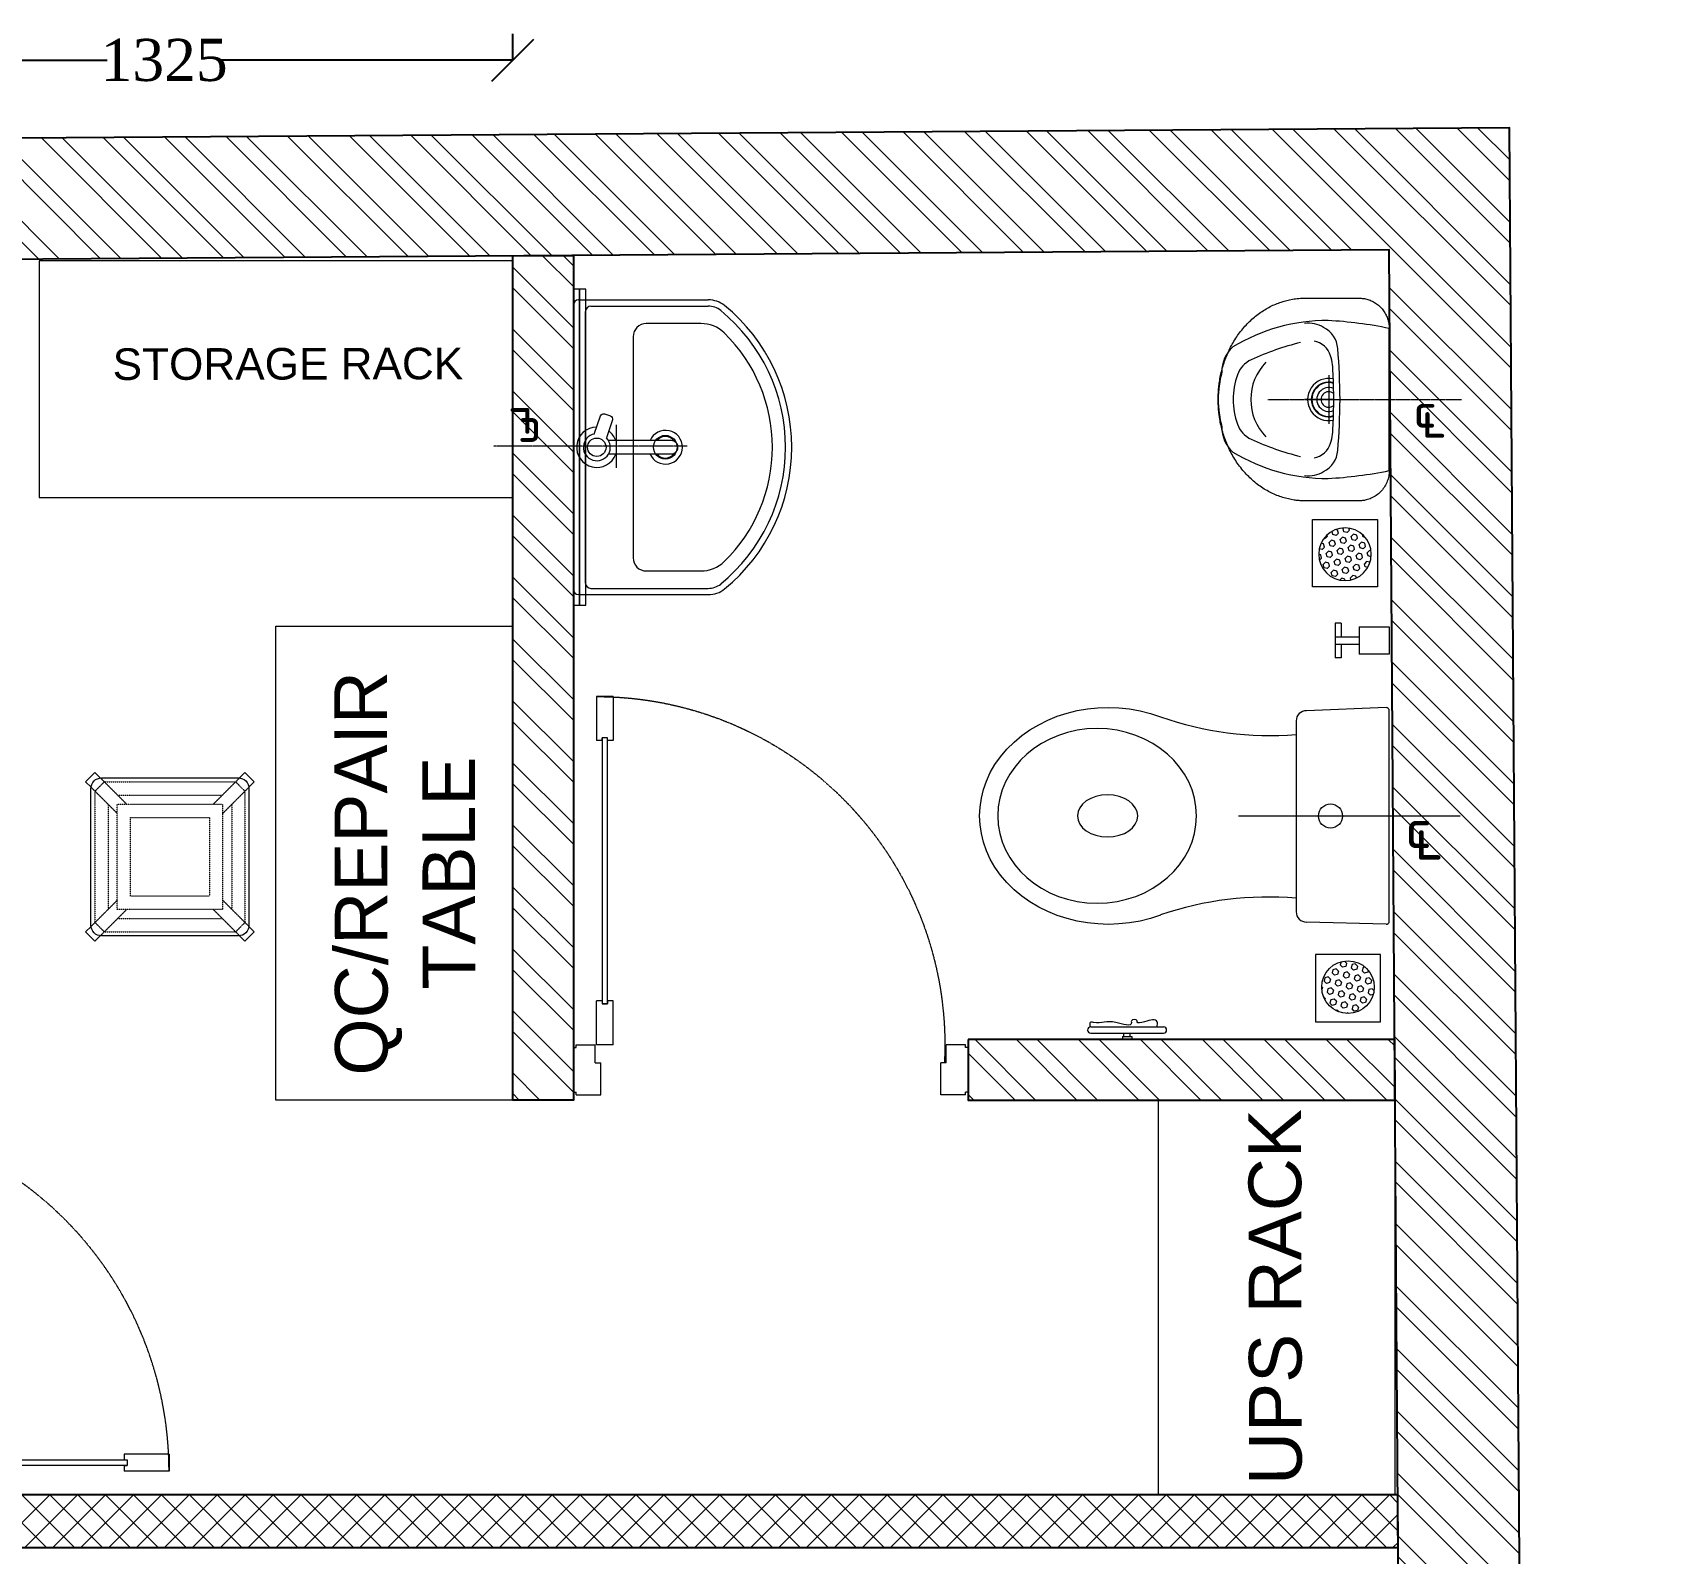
# Model space of a CAD drawing. Header units: millimetres. Extents: x 247811 to 254473, y -206991 to -192801.
# Drawn here: x 251142 to 254233, y -195782 to -192893 of the extents above; entities that cross this region are included whole.
import ezdxf

# ---------------------------------------------------------------- set-up
doc = ezdxf.new("R2010")
doc.units = ezdxf.units.MM
doc.header["$LTSCALE"] = 0.1
doc.header["$MEASUREMENT"] = 0
doc.header["$PDMODE"] = 3
for name, pattern in [('a_p6_plan_L18$0$HIDDEN', [0.375, 0.25, -0.125]), ('ACAD_ISO03W100', [30, 12, -18]), ('CENTER', [2, 1.25, -0.25, 0.25, -0.25]), ('DOT2', [0.125, 0, -0.125]), ('HIDDEN', [0.375, 0.25, -0.125]), ('HIDDEN2', [4.7625, 3.175, -1.5875])]:
    doc.linetypes.add(name, pattern=pattern)
for name, color, linetype, lineweight in [('A-DIM', 31, 'Continuous', 15), ('centerline-toilets', 2, 'CENTER', 13), ('Door', 2, 'Continuous', 13), ('ele', 252, 'Continuous', 13), ('Fhitting', 152, 'Continuous', 30), ('FIXTURE', 1, 'Continuous', 5), ('Floor-Unit', 1, 'Continuous', 13), ('LENS_HATCH', 251, 'Continuous', 5), ('LENS_HATCH_WALL', 251, 'Continuous', 5), ('LENS_PARTITION', 21, 'Continuous', 25), ('LENS_TEXT', 4, 'Continuous', 5), ('LN-ELEVATION-1', 81, 'Continuous', 13), ('LN-ELEVATION-3', 125, 'a_p6_plan_L18$0$HIDDEN', 18), ('LN-ELEVATION-5', 167, 'Continuous', 5), ('Mirror', 4, 'Continuous', 15), ('Panelling', 65, 'Continuous', 9), ('Toilet', 5, 'Continuous', 9), ('Toilet assesery', 5, 'Continuous', 5)]:
    doc.layers.add(name, color=color, linetype=linetype, lineweight=lineweight)
doc.layers.add('wall', color=5, linetype='Continuous')
doc.styles.add('LK by Kuldeepak', font='times.ttf')
doc.styles.get("Standard").update_dxf_attribs({"font": 'arial.ttf'})
doc.dimstyles.new('LK BY KULDEEPAK', dxfattribs={"dimtxt": 80, "dimasz": 80, "dimexe": 50, "dimexo": 1, "dimtad": 0, "dimdec": 0, "dimtxsty": 'LK by Kuldeepak', "dimblk": 'OBLIQUE', "dimcen": 2.5, "dimclrd": 250, "dimclre": 250, "dimclrt": 256, "dimadec": 0, "dimazin": 0, "dimtfac": 1, "dimtdec": 0, "dimtmove": 0, "dimatfit": 3, "dimfxl": 1, "dimarcsym": 0})

# ---------------------------------------------------------------- blocks, each defined once
blk = doc.blocks.new('DFGHTHRTWE')
at = {"layer": 'LN-ELEVATION-1', "ltscale": 0.5}
blk.add_lwpolyline([(130, -225), (-130, -225, -0.414214), (-150, -205), (-150, 55, -0.414214), (-130, 75), (130, 75, -0.414214), (150, 55), (150, -205, -0.414214)], format="xyb", close=True, dxfattribs=at)
at = {"layer": 'LN-ELEVATION-3', "linetype": 'ACAD_ISO03W100', "ltscale": 0.05}
for p, q in [((-82.3, 25), (-124.7, 67.4)), ((124.7, 67.4), (-124.7, 67.4)), ((82.3, 25), (124.7, 67.4)), ((-100, 7.3), (-142.4, 49.7)), ((-142.4, -199.7), (-142.4, 49.7)), ((99.7, 42.4), (-99.7, 42.4)), ((100, 7.3), (142.4, 49.7)), ((142.4, -199.7), (142.4, 49.7)), ((-117.4, -174.7), (-117.4, 24.7)), ((117.4, -174.7), (117.4, 24.7)), ((-100, -157.3), (-142.4, -199.7)), ((-82.3, -175), (-124.7, -217.4)), ((82.3, -175), (124.7, -217.4)), ((100, -157.3), (142.4, -199.7)), ((99.7, -192.4), (-99.7, -192.4)), ((124.7, -217.4), (-124.7, -217.4))]:
    blk.add_line(p, q, dxfattribs=at)
for points in [[(-132.2, 74.9), (-124.7, 67.4), (-142.4, 49.7), (-149.9, 57.2)], [(132.2, 74.9), (124.7, 67.4), (142.4, 49.7), (149.9, 57.2)], [(-132.2, -224.9), (-124.7, -217.4), (-142.4, -199.7), (-149.9, -207.2)], [(132.2, -224.9), (124.7, -217.4), (142.4, -199.7), (149.9, -207.2)]]:
    blk.add_lwpolyline(points, dxfattribs=at)
for points in [[(100, -175), (-100, -175), (-100, 25), (100, 25)], [(75, -150), (-75, -150), (-75, 0), (75, 0)]]:
    blk.add_lwpolyline(points, close=True, dxfattribs=at)
at = {"layer": 'LN-ELEVATION-5', "ltscale": 0.5}
for points in [[(-149.9, 57.2), (-160.1, 67.4), (-142.4, 85.1), (-132.2, 74.9)], [(149.9, 57.2), (160.1, 67.4), (142.4, 85.1), (132.2, 74.9)], [(-149.9, -207.2), (-160.1, -217.4), (-142.4, -235.1), (-132.2, -224.9)], [(149.9, -207.2), (160.1, -217.4), (142.4, -235.1), (132.2, -224.9)]]:
    blk.add_lwpolyline(points, dxfattribs=at)
blk = doc.blocks.new('*U67')
at = {"layer": 'Door'}
for p, q in [((548120.1, 1779250.7), (548120.1, 1779165.6)), ((548120.1, 1779250.7), (548152, 1779250.7)), ((548152, 1779250.7), (548152, 1779165.6)), ((548120.1, 1779165.6), (548130.7, 1779165.6)), ((548130.7, 1779170.9), (548141.4, 1779170.9)), ((548130.7, 1779165.6), (548130.7, 1779170.9)), ((548130.7, 1779170.9), (548141.4, 1779170.9)), ((548141.4, 1779165.6), (548141.4, 1779170.9)), ((548141.4, 1779165.6), (548152, 1779165.6)), ((548120.1, 1778660), (548130.7, 1778660)), ((548120.1, 1778574.8), (548120.1, 1778660)), ((548130.7, 1778660), (548130.7, 1778654.7)), ((548130.7, 1778654.7), (548141.4, 1778654.7)), ((548141.4, 1778654.7), (548130.7, 1778654.7)), ((548141.4, 1778660), (548152, 1778660)), ((548141.4, 1778660), (548141.4, 1778654.7)), ((548152, 1778574.8), (548152, 1778660)), ((547430.9, 1778569.5), (547436.2, 1778569.5)), ((547430.9, 1778483.2), (547430.9, 1778569.5)), ((547436.2, 1778574.8), (547473.5, 1778574.8)), ((547436.2, 1778569.5), (547436.2, 1778574.8)), ((547473.5, 1778540.2), (547473.5, 1778574.8)), ((548120.1, 1778574.8), (548152, 1778574.8)), ((548191.9, 1778574.8), (548154.7, 1778574.8)), ((548154.7, 1778540.2), (548154.7, 1778574.8)), ((548191.9, 1778569.5), (548191.9, 1778574.8)), ((548197.3, 1778569.5), (548191.9, 1778569.5)), ((548197.3, 1778483.2), (548197.3, 1778569.5)), ((547473.5, 1778540.2), (547484.1, 1778540.2)), ((547484.1, 1778477.9), (547484.1, 1778540.2)), ((548144, 1778477.9), (548144, 1778540.2)), ((548154.7, 1778540.2), (548144, 1778540.2)), ((547430.9, 1778483.2), (547436.2, 1778483.2)), ((547436.2, 1778477.9), (547436.2, 1778483.2)), ((547436.2, 1778477.9), (547484.1, 1778477.9)), ((548191.9, 1778477.9), (548144, 1778477.9)), ((548191.9, 1778477.9), (548191.9, 1778483.2)), ((548197.3, 1778483.2), (548191.9, 1778483.2))]:
    blk.add_line(p, q, dxfattribs=at)
at = {"layer": 'Door', "color": 7}
for p, q in [((548130.7, 1778654.7), (548130.7, 1779170.9)), ((548141.4, 1779170.9), (548141.4, 1778654.7))]:
    blk.add_line(p, q, dxfattribs=at)
at = {"layer": 'Door', "color": 7, "linetype": 'HIDDEN2'}
blk.add_ellipse((548152, 1778574.8), major_axis=(-675.9, 0), ratio=1, start_param=-1.570791, end_param=0.051209, dxfattribs=at)
blk = doc.blocks.new('WC-Pico')
at = {"layer": 'centerline-toilets', "linetype": 'HIDDEN', "ltscale": 10}
blk.add_line((0, -125.2), (0, 242.7), dxfattribs=at)
at = {"layer": 'Toilet'}
for p, q in [((-179.8, 119.8), (-174.6, -12.4)), ((174.8, 125), (-174.8, 125)), ((179.8, 119.8), (176.3, -12.4)), ((-157.8, -29.5), (159.5, -29.5))]:
    blk.add_line(p, q, dxfattribs=at)
blk.add_circle((0.2, 27.5), 20, dxfattribs=at)
for centre, radius, start, end in [((-174.8, 120), 5, 90, 182.0454), ((174.8, 120), 5, 357.9546, 90), ((-157.7, -12.7), 16.8, 179.1019, 269.6491), ((159.4, -12.7), 16.8, 270.3509, 0.8981), ((-678.1, -72.8), 544.8, 340.5196, 4.5617), ((678.5, -76.9), 543.8, 174.997, 199.0619)]:
    blk.add_arc(centre, radius, start, end, dxfattribs=at)
at = {"layer": 'Toilet', "extrusion": (0, 0, -1)}
blk.add_ellipse((0, -360), major_axis=(0, 165), ratio=0.878788, dxfattribs=at)
for centre, major_axis, ratio, start_param, end_param in [((0, -341.2), (0, 213.8), 0.842028, 7.436326, 11.41323), ((0, -342.6), (0, 50), 0.7, 1.570796326794896, 7.853981633974482)]:
    blk.add_ellipse(centre, major_axis=major_axis, ratio=ratio, start_param=start_param, end_param=end_param, dxfattribs=at)
at = {"layer": 'centerline-toilets', "linetype": 'DOT2', "insert": (31.4, 174.7), "char_height": 75, "width": 495.827, "attachment_point": 5, "rotation": 90}
blk.add_mtext('{\\fISOCPEUR|b0|i0|c0|p34;℄}', dxfattribs=at)
blk = doc.blocks.new('Spout')
at = {"layer": 'Toilet', "ltscale": 100}
for p, q in [((-288335.5, 321465), (-288325.5, 321465)), ((-288335.5, 321442.3), (-288335.5, 321465)), ((-288325.5, 321407.5), (-288325.5, 321465)), ((-288415.5, 321413.5), (-288415.5, 321459)), ((-288415.5, 321459), (-288365.5, 321459)), ((-288365.5, 321413.5), (-288365.5, 321459)), ((-288325.5, 321442.3), (-288365.5, 321442.3)), ((-288365.5, 321413.5), (-288415.5, 321413.5)), ((-288325.5, 321430.3), (-288365.5, 321430.3)), ((-288335.5, 321407.5), (-288335.5, 321430.3)), ((-288335.5, 321407.5), (-288325.5, 321407.5))]:
    blk.add_line(p, q, dxfattribs=at)
blk = doc.blocks.new('jALI')
at = {"layer": 'Toilet assesery', "ltscale": 5}
h = blk.add_hatch(dxfattribs=at)
h.set_pattern_fill('HEX', color=256, scale=50, angle=135, double=1)
h.set_pattern_definition([(135, (-344825.863, 460708.187), (-7.65465545, -7.65465545), [6.25, -12.5]), (255, (-344825.863, 460708.187), (10.4564538, -2.80179835), [6.25, -12.5]), (195, (-344830.282, 460712.606), (2.80179835, -10.4564538), [6.25, -12.5])])
edge = h.paths.add_edge_path()
edge.add_arc((-393187.5, 163647.6), 50, -90, 270)
blk.add_lwpolyline([(-393249.5, 163581.9), (-393125.5, 163581.9), (-393125.5, 163709.4), (-393249.5, 163709.4)], close=True, dxfattribs=at)
blk.add_circle((-393187.5, 163647.6), 50, dxfattribs=at)
blk = doc.blocks.new('DLF-RSP-AR-CD-DWG-4DT-3113$0$X-TYPICAL TOILET UPPER FLOORS - 02$0$urinals')
at = {"layer": 'Toilet'}
for p, q in [((0, -15.6), (0, 8.3)), ((-46.1, -115), (46.1, -115)), ((0, -105.4), (0, -161.1))]:
    blk.add_line(p, q, dxfattribs=at)
blk.add_lwpolyline([(135, 0), (-135, 0, 0.036949), (-150, -116.2, 0.138094), (-99.8, -297.1, 0.221721), (-52, -317.9, 0.062656), (0, -325, 0.062656), (52, -317.9, 0.221721), (99.8, -297.1, 0.138094), (150, -116.2, 0.036949)], format="xyb", close=True, dxfattribs=at)
for centre, radius, start, end in [((-94.3, -144.9), 47.1, 93.3708, 154.4824), ((-71.4, -149.9), 40.2, 106.7016, 169.725), ((3.2, -1238.2), 1144.7, 90.1625, 95.0265), ((-50.5, -225.3), 118.5, 89.5454, 105.8857), ((-0.1, -996.2), 890.8, 89.9918, 93.182), ((0, -115), 40, 167.428, 12.572), ((0, -115), 33, 164.1814, 15.8186), ((0, -115), 32, 163.6049, 16.3951), ((0, -115), 22.6, 155.6653, 24.3347), ((0, -115), 14.7, 139.9109, 40.0891), ((-3.2, -1238.2), 1144.7, 84.9735, 89.8375), ((0.1, -996.2), 890.8, 86.818, 90.0082), ((50.5, -225.3), 118.5, 74.1143, 90.4546), ((71.4, -149.9), 40.2, 10.275, 73.2984), ((94.3, -144.9), 47.1, 25.5176, 86.6292), ((-91, -152.7), 53.8, 148.4868, 188.6401), ((91, -152.7), 53.8, 351.3599, 31.5132), ((413.9, -38.4), 538.2, 193.994, 204.5632), ((-413.9, -38.4), 538.2, 335.4368, 346.006), ((-1.6, -165.3), 97.6, 225, 270.9552), ((1.6, -165.3), 97.6, 269.0448, 315), ((-30.1, -241.3), 50, 204.5632, 250.4606), ((30.1, -241.3), 50, 289.5394, 335.4368), ((-1.5, -160.9), 135.4, 250.4606, 270.6492), ((1.5, -160.9), 135.4, 269.3508, 289.5394)]:
    blk.add_arc(centre, radius, start, end, dxfattribs=at)
blk.add_open_spline([(135, 0), (105.3, 0), (75.7, 0), (-13.3, 0), (-72.7, 0), (-132.7, 0), (-133.4, 0), (-134.3, 0), (-134.5, 0), (-134.7, 0), (-134.9, 0), (-135, 0), (-135, 0), (-135, 0), (-135, 0), (-135, 0), (-135, 0), (-135.1, 0), (-135.1, 0), (-135.2, 0), (-135.2, 0), (-135.3, 0), (-135.4, 0), (-135.7, 0), (-135.8, 0), (-136.4, 0), (-136.7, 0), (-137.7, -0.1), (-138.4, -0.1), (-140.5, -0.2), (-141.9, -0.4), (-146.2, -1), (-149, -1.7), (-154.8, -3.4), (-157.6, -4.5), (-163.1, -7.3), (-165.8, -8.9), (-171, -12.5), (-173.4, -14.6), (-177.9, -19.1), (-180, -21.5), (-183.6, -26.7), (-185.2, -29.4), (-188, -34.9), (-189.1, -37.8), (-190.8, -43.5), (-191.5, -46.3), (-192, -49.8), (-192.1, -50.5), (-192.3, -52.5), (-192.4, -53.8), (-192.5, -55.7), (-192.5, -56.2), (-192.5, -56.9), (-192.5, -57), (-192.5, -57.2), (-192.5, -57.3), (-192.5, -57.4), (-192.5, -57.4), (-192.5, -57.5), (-192.5, -57.5), (-192.5, -57.5), (-192.5, -57.6), (-192.5, -57.7), (-192.5, -57.8), (-192.5, -57.9), (-192.5, -58.1), (-192.5, -58.4), (-192.5, -58.6), (-192.5, -59.3), (-192.5, -59.7), (-192.5, -61), (-192.5, -61.9), (-192.5, -64.6), (-192.5, -66.4), (-192.5, -71.7), (-192.5, -75.2), (-192.5, -85.8), (-192.5, -92.9), (-192.5, -114.2), (-192.5, -128.4), (-192.5, -146.1), (-192.5, -144.6), (-192.5, -149.2), (-192.5, -150.3), (-192.5, -153.7), (-192.5, -156), (-192.5, -158.5), (-192.5, -158.8), (-192.5, -159.2), (-192.5, -159.4), (-192.5, -159.7), (-192.5, -159.8), (-192.5, -159.9), (-192.5, -160), (-192.5, -160), (-192.5, -160), (-192.5, -160.1), (-192.5, -160.1), (-192.5, -160.2), (-192.5, -160.3), (-192.5, -160.5), (-192.5, -160.6), (-192.5, -161), (-192.5, -161.2), (-192.5, -161.9), (-192.5, -162.4), (-192.4, -163.9), (-192.4, -164.9), (-192.3, -167.8), (-192.2, -169.8), (-191.7, -175.8), (-191.2, -179.9), (-189.3, -190.9), (-187.5, -198), (-182.8, -212.2), (-179.9, -219.2), (-172.8, -233.1), (-168.7, -239.9), (-159.3, -253), (-154, -259.4), (-142.4, -271.4), (-136, -277), (-122.6, -287.5), (-115.4, -292.3), (-100.5, -300.9), (-92.8, -304.8), (-76.9, -311.5), (-68.8, -314.3), (-52.5, -318.9), (-44.4, -320.7), (-28.1, -323.4), (-20, -324.2), (-9.4, -324.8), (-6.7, -324.9), (-2.5, -325), (-1, -325), (2, -325), (3.6, -325), (8.2, -324.9), (11.3, -324.7), (20.7, -324.1), (27, -323.5), (41.8, -321.2), (50.2, -319.5), (67, -314.9), (75.4, -312), (91.8, -305.3), (99.8, -301.4), (115.1, -292.5), (122.5, -287.5), (136.4, -276.8), (142.9, -270.9), (154.7, -258.5), (160.1, -252), (169.7, -238.4), (173.8, -231.3), (180.9, -217), (183.8, -209.7), (188.3, -195.1), (189.9, -187.8), (191.2, -179.3), (191.4, -178), (191.8, -174.1), (192.1, -171.5), (192.3, -167.9), (192.3, -166.9), (192.5, -164), (192.5, -162), (192.5, -160), (192.5, -159.9), (192.5, -159.8), (192.5, -159.7), (192.5, -159.5), (192.5, -159.4), (192.5, -159), (192.5, -158.8), (192.5, -158), (192.5, -157.5), (192.5, -155.9), (192.5, -154.9), (192.5, -151.8), (192.5, -149.7), (192.5, -143.5), (192.5, -144.3), (192.5, -131.9), (192.5, -123.6), (192.5, -98.8), (192.5, -82.2), (192.5, -64.8), (192.5, -64), (192.5, -61.5), (192.5, -59.9), (192.5, -58), (192.5, -57.8), (192.5, -57.5), (192.5, -57.5), (192.5, -57.4), (192.5, -57.4), (192.5, -57.4), (192.5, -57.3), (192.5, -57.2), (192.5, -57.2), (192.5, -57), (192.5, -56.8), (192.5, -56.4), (192.5, -56.1), (192.5, -55.3), (192.4, -54.7), (192.3, -53), (192.2, -51.9), (191.8, -48.4), (191.4, -46), (190, -40.4), (188.9, -37.2), (186.1, -30.8), (184.3, -27.7), (180.2, -21.8), (177.9, -19.1), (172.8, -14), (170, -11.7), (164, -7.7), (160.9, -6.1), (154.5, -3.3), (151.3, -2.3), (144.8, -0.7), (141.6, -0.3), (137.3, 0), (136.1, 0), (135, 0)], degree=3, knots=[0, 0, 0, 0, 0.329607, 0.329607, 0.988822, 0.988822, 0.996691, 0.996691, 0.998638, 0.998638, 0.99992, 0.99992, 1.000227, 1.000227, 1.000534, 1.000534, 1.001148, 1.001148, 1.002375, 1.002375, 1.00483, 1.00483, 1.009739, 1.009739, 1.019558, 1.019558, 1.039196, 1.039196, 1.078472, 1.078472, 1.157024, 1.157024, 1.314128, 1.314128, 1.471232, 1.471232, 1.628335, 1.628335, 1.785439, 1.785439, 1.942543, 1.942543, 2.099647, 2.099647, 2.256751, 2.256751, 2.413855, 2.413855, 2.450944, 2.450944, 2.525122, 2.525122, 2.556641, 2.556641, 2.563699, 2.563699, 2.567479, 2.567479, 2.57001, 2.57001, 2.570783, 2.570783, 2.572328, 2.572328, 2.573873, 2.573873, 2.576964, 2.576964, 2.583145, 2.583145, 2.595507, 2.595507, 2.620232, 2.620232, 2.669681, 2.669681, 2.76858, 2.76858, 2.966376, 2.966376, 3.36197, 3.36197, 3.45996, 3.45996, 3.491387, 3.491387, 3.554241, 3.554241, 3.562213, 3.562213, 3.566829, 3.566829, 3.570018, 3.570018, 3.570684, 3.570684, 3.571294, 3.571294, 3.571904, 3.571904, 3.573124, 3.573124, 3.575564, 3.575564, 3.580444, 3.580444, 3.590203, 3.590203, 3.609723, 3.609723, 3.648762, 3.648762, 3.72684, 3.72684, 3.861362, 3.861362, 3.995884, 3.995884, 4.130406, 4.130406, 4.264928, 4.264928, 4.39945, 4.39945, 4.533972, 4.533972, 4.668494, 4.668494, 4.803016, 4.803016, 4.937539, 4.937539, 5.072061, 5.072061, 5.118026, 5.118026, 5.144558, 5.144558, 5.17109, 5.17109, 5.224154, 5.224154, 5.330281, 5.330281, 5.468863, 5.468863, 5.607445, 5.607445, 5.746027, 5.746027, 5.884609, 5.884609, 6.023191, 6.023191, 6.161773, 6.161773, 6.300355, 6.300355, 6.438937, 6.438937, 6.577519, 6.577519, 6.602876, 6.602876, 6.653589, 6.653589, 6.673028, 6.673028, 6.711906, 6.711906, 6.713712, 6.713712, 6.715518, 6.715518, 6.719129, 6.719129, 6.726351, 6.726351, 6.740796, 6.740796, 6.769686, 6.769686, 6.827466, 6.827466, 6.943027, 6.943027, 7.174147, 7.174147, 7.636387, 7.636387, 7.659394, 7.659394, 7.705407, 7.705407, 7.71212, 7.71212, 7.713128, 7.713128, 7.714137, 7.714137, 7.716153, 7.716153, 7.720185, 7.720185, 7.728249, 7.728249, 7.744378, 7.744378, 7.776636, 7.776636, 7.841152, 7.841152, 7.970184, 7.970184, 8.14844, 8.14844, 8.326696, 8.326696, 8.504953, 8.504953, 8.683209, 8.683209, 8.861465, 8.861465, 9.039722, 9.039722, 9.217978, 9.217978, 9.283185, 9.283185, 9.283185, 9.283185], dxfattribs=at)
blk = doc.blocks.new('A$C2367ec3a')
at = {"layer": 'centerline-toilets', "linetype": 'HIDDEN', "ltscale": 10}
blk.add_line((219.1, 378.2), (587, 378.2), dxfattribs=at)
at = {"layer": 'Fhitting', "lineweight": 0, "ltscale": 0.5, "rotation": 270}
blk.add_blockref('DLF-RSP-AR-CD-DWG-4DT-3113$0$X-TYPICAL TOILET UPPER FLOORS - 02$0$urinals', (450, 378.2), dxfattribs=at)
at = {"layer": 'Fhitting', "lineweight": 0, "ltscale": 0.5, "xscale": -1, "rotation": 180}
blk.add_blockref('jALI', (393553.5, 163731.9), dxfattribs=at)
at = {"layer": 'centerline-toilets', "linetype": 'DOT2', "insert": (519, 346.8), "char_height": 75, "width": 495.827, "attachment_point": 5}
blk.add_mtext('{\\fISOCPEUR|b0|i0|c0|p34;℄}', dxfattribs=at)
blk = doc.blocks.new('towel ring')
at = {"layer": 'FIXTURE', "color": 1}
for p, q in [((-173588.7, -1172534.8, 184141.9), (-173726.7, -1172534.8, 184141.9)), ((-173588.7, -1172546.8, 184141.9), (-173726.7, -1172546.8, 184141.9)), ((-173666.7, -1172528.8, 184141.9), (-173666.7, -1172522.8, 184141.9)), ((-173648.7, -1172522.8, 184141.9), (-173666.7, -1172522.8, 184141.9)), ((-173648.7, -1172528.8, 184141.9), (-173666.7, -1172528.8, 184141.9)), ((-173663.7, -1172528.8, 184141.9), (-173663.7, -1172534.8, 184141.9)), ((-173651.7, -1172528.8, 184141.9), (-173651.7, -1172534.8, 184141.9)), ((-173648.7, -1172528.8, 184141.9), (-173648.7, -1172522.8, 184141.9))]:
    blk.add_line(p, q, dxfattribs=at)
for centre, start, end in [((-173726.7, -1172540.8, 184141.9), 90, 270), ((-173588.7, -1172540.8, 184141.9), 270, 90)]:
    blk.add_arc(centre, 6, start, end, dxfattribs=at)
blk.add_open_spline([(-173714.6, -1172546.8, 184141.9), (-173715.1, -1172550.5, 184141.9), (-173716.6, -1172563.3, 184141.9), (-173696.3, -1172558.6, 184141.9), (-173675.8, -1172552, 184141.9), (-173677.6, -1172562, 184141.9), (-173664.3, -1172561.7, 184141.9), (-173668.4, -1172544.9, 184141.9), (-173623.5, -1172562.7, 184141.9), (-173609, -1172552.1, 184141.9), (-173585.4, -1172556.7, 184141.9), (-173586.8, -1172550.4, 184141.9), (-173587.6, -1172546.8, 184141.9)], degree=3, knots=[0, 0, 0, 0, 9.744972, 33.823887, 47.583551, 49.497915, 60.560502, 63.822284, 93.508019, 135.756925, 141.904352, 150.301906, 150.301906, 150.301906, 150.301906], dxfattribs=at)
blk = doc.blocks.new('*U39')
at = {"layer": 'Door'}
for p, q in [((547491.5, 1779235.3), (547491.5, 1779151.9)), ((547522.8, 1779235.3), (547491.5, 1779235.3)), ((547522.8, 1779235.3), (547522.8, 1779151.9)), ((547502, 1779151.9), (547491.5, 1779151.9)), ((547512.4, 1779157.1), (547502, 1779157.1)), ((547512.4, 1779157.1), (547502, 1779157.1)), ((547502, 1779151.9), (547502, 1779157.1)), ((547512.4, 1779151.9), (547512.4, 1779157.1)), ((547522.8, 1779151.9), (547512.4, 1779151.9)), ((547502, 1778657.1), (547491.5, 1778657.1)), ((547491.5, 1778573.8), (547491.5, 1778657.1)), ((547502, 1778657.1), (547502, 1778651.9)), ((547512.4, 1778651.9), (547502, 1778651.9)), ((547502, 1778651.9), (547512.4, 1778651.9)), ((547522.8, 1778657.1), (547512.4, 1778657.1)), ((547512.4, 1778657.1), (547512.4, 1778651.9)), ((547522.8, 1778573.8), (547522.8, 1778657.1)), ((547447.3, 1778568.6), (547452.5, 1778568.6)), ((547447.3, 1778484.1), (547447.3, 1778568.6)), ((547452.5, 1778573.8), (547488.9, 1778573.8)), ((547452.5, 1778568.6), (547452.5, 1778573.8)), ((547488.9, 1778539.9), (547488.9, 1778573.8)), ((547522.8, 1778573.8), (547491.5, 1778573.8)), ((548192.1, 1778573.8), (548155.6, 1778573.8)), ((548155.6, 1778539.9), (548155.6, 1778573.8)), ((548192.1, 1778568.6), (548192.1, 1778573.8)), ((548197.3, 1778568.6), (548192.1, 1778568.6)), ((548197.3, 1778484.1), (548197.3, 1778568.6)), ((547488.9, 1778539.9), (547499.3, 1778539.9)), ((547499.3, 1778478.9), (547499.3, 1778539.9)), ((548145.2, 1778478.9), (548145.2, 1778539.9)), ((548155.6, 1778539.9), (548145.2, 1778539.9)), ((547447.3, 1778484.1), (547452.5, 1778484.1)), ((547452.5, 1778478.9), (547452.5, 1778484.1)), ((547452.5, 1778478.9), (547499.3, 1778478.9)), ((548192.1, 1778478.9), (548145.2, 1778478.9)), ((548192.1, 1778478.9), (548192.1, 1778484.1)), ((548197.3, 1778484.1), (548192.1, 1778484.1))]:
    blk.add_line(p, q, dxfattribs=at)
at = {"layer": 'Door', "color": 7}
for p, q in [((547502, 1779157.1), (547502, 1778651.9)), ((547512.4, 1778651.9), (547512.4, 1779157.1))]:
    blk.add_line(p, q, dxfattribs=at)
at = {"layer": 'Door', "color": 7, "linetype": 'HIDDEN2', "extrusion": (0, 0, -1)}
blk.add_ellipse((547491.5, 1778573.8), major_axis=(661.5, 0), ratio=1, start_param=-1.570791, end_param=0.051209, dxfattribs=at)
blk = doc.blocks.new('A$C42dc7abb')
at = {"layer": 'centerline-toilets', "linetype": 'HIDDEN', "ltscale": 10}
blk.add_line((-29.9, 69.7), (-29.9, 437.5), dxfattribs=at)
at = {"layer": 'Toilet', "ltscale": 100}
for p, q in [((-301.8, 285.7), (238.2, 285.7)), ((-311.8, 275.7), (-311.8, 29.4)), ((-299.8, 252.7), (-299.8, 29.4)), ((-289.8, 262.7), (226.2, 262.7)), ((236.2, 252.7), (236.2, 29.4)), ((248.2, 275.7), (248.2, 29.4)), ((-44.6, 219.2), (-44.4, 99.9)), ((-18.9, 99.9), (-19.1, 219.2))]:
    blk.add_line(p, q, dxfattribs=at)
blk.add_lwpolyline([(-6.7, 246.1), (27.8, 234.2, -0.414214), (31.6, 226.6), (27.7, 215.2, -0.414214), (20, 211.5), (-13.8, 223.1)], format="xyb", dxfattribs=at)
blk.add_lwpolyline([(10.8, 204.5), (-71, 204.5)], dxfattribs=at)
blk.add_lwpolyline([(-266.8, 43.7, 0.191896), (-249, -1, 0.420236), (185.4, -1, 0.191896), (203.2, 43.7), (203.2, 147.2, 0.414214), (178.2, 172.2), (-241.8, 172.2, 0.414214), (-266.8, 147.2)], format="xyb", close=True, dxfattribs=at)
for centre, radius in [((-31.8, 241.2), 17.5), ((-31.8, 111), 22.5)]:
    blk.add_circle(centre, radius, dxfattribs=at)
for centre, radius, start, end in [((-301.8, 275.7), 10, 90, 180), ((238.2, 275.7), 10, 0, 90), ((-289.8, 252.7), 10, 90, 180), ((226.2, 252.7), 10, 0, 90), ((-31.8, 110.7), 32.1, 113.0898, 66.246), ((-31.8, 111), 20.5, 128.0403, 237.2899), ((-31.8, 111), 20.5, 304.4733, 50.7332), ((-261.8, 29.4), 50, 180, 218.4461), ((-261.8, 29.4), 38, 180, 218.4461), ((-31.8, 218.5), 335.7, 219.313, 320.687), ((198.2, 29.4), 38, 321.5539, 0), ((198.2, 29.4), 50, 321.5539, 0), ((-31.8, 218.5), 347.7, 219.2826, 320.7174)]:
    blk.add_arc(centre, radius, start, end, dxfattribs=at)
for centre, major_axis, start_param, end_param in [((-31.8, 241.2), (0, 38.3), 4.720493, 9.081982), ((-31.8, 241.2), (-0.2, -25.6), 1.769108, 7.074098), ((-31.8, 241.2), (0, 38.3), 3.484555, 4.083576), ((-31.7, 99.9), (-9.04, 9.04), 0.785398, 3.926991)]:
    blk.add_ellipse(centre, major_axis=major_axis, ratio=1, start_param=start_param, end_param=end_param, dxfattribs=at)
at = {"layer": 'centerline-toilets', "linetype": 'DOT2', "insert": (1.5, 369.6), "char_height": 75, "width": 495.827, "attachment_point": 5, "rotation": 90}
blk.add_mtext('{\\fISOCPEUR|b0|i0|c0|p34;℄}', dxfattribs=at)
blk = doc.blocks.new('A$C3d5c696c')
at = {"layer": 'LENS_HATCH_WALL', "ltscale": 12}
h = blk.add_hatch(dxfattribs=at)
h.set_pattern_fill('ANSI32', color=256, scale=222, angle=90, style=0)
h.set_pattern_definition([(135, (-1636301.92, -26491450.07), (-58.86663953, -58.86663953), []), (135, (-1636301.92, -26491410.83), (-58.86663953, -58.86663953), [])])
h.paths.add_polyline_path([(5255.1, 3630.6), (5026.2, 3607.6), (5182, 2055.4), (5410.8, 2078.4)])
h.paths.add_polyline_path([(5171.9, 7060.9), (4941.9, 7059.3), (4961.3, 4254.4), (5191.2, 4277.5)])
h.paths.add_polyline_path([(5153.9, 9655.9), (4923.9, 9654.3), (4934.6, 8109.3), (5164.6, 8110.9)])
h.paths.add_polyline_path([(5125.8, 13700.8), (-724, 13660.2), (-723.5, 10666.7), (-496.1, 10666.7), (-492.4, 10666.7), (-492.4, 10861.9), (-504.7, 12631.8), (-492.4, 12631.9), (-492.4, 13431.8), (4897.4, 13469.2), (4916.6, 10704.2), (5146.6, 10705.8)])
h.paths.add_polyline_path([(-492.4, 9616.7), (-723.3, 9616.7), (-723, 8063.9), (-492.4, 8065.5)])
h.paths.add_polyline_path([(-492.4, 7015.5), (-722.8, 7013.9), (-722.2, 4065), (-492.4, 4066.6)])
edge = h.paths.add_edge_path()
edge.add_line((-268.8, 2360), (-498.7, 2320.2))
edge.add_line((-498.7, 2320.2), (1.6, 0.5))
edge.add_line((1.6, 0.5), (221.5, 71.6))
edge.add_line((221.5, 71.6), (-268.8, 2360))
h = blk.add_hatch(dxfattribs=at)
h.set_pattern_fill('ANSI32', color=256, scale=222, angle=90, style=0)
h.set_pattern_definition([(135, (12037.43, 16499.17), (-58.86664, -58.86664), []), (135, (12037.43, 16538.42), (-58.86664, -58.86664), [])])
h.paths.add_polyline_path([(4097.4, 11969.2), (4097.4, 11854.2), (4908.6, 11854.2), (4907.8, 11969.2)])
h.paths.add_polyline_path([(3347.4, 13458.4), (3347.4, 11854.2), (3232.4, 11854.2), (3232.4, 13457.6)])
at = {"layer": 'Mirror', "ltscale": 0.5}
blk.add_lwpolyline([(3359.4, 12794.1), (3371.4, 12794.1), (3371.4, 13394.3), (3359.4, 13394.3)], close=True, dxfattribs=at)
at = {"layer": 'Panelling', "lineweight": 9}
blk.add_lwpolyline([(3347.4, 12794.1), (3359.4, 12794.1), (3359.4, 13394.3), (3347.4, 13394.3)], close=True, dxfattribs=at)
at = {"layer": 'wall', "color": 1}
for points in [[(5146.6, 10705.8), (5125.8, 13700.8), (-724, 13660.2), (-722.1, 3359.6)], [(4916.6, 10704.2), (4897.4, 13469.2), (-492.4, 13431.8), (-492.4, 3400.1)]]:
    blk.add_lwpolyline(points, dxfattribs=at)
for points in [[(3347.4, 13458.4), (3347.4, 11854.2), (3232.4, 11854.2), (3232.4, 13457.6)], [(4097.4, 11969.2), (4097.4, 11854.2), (4908.6, 11854.2), (4907.8, 11969.2)]]:
    blk.add_lwpolyline(points, close=True, dxfattribs=at)
at = {"layer": 'Door'}
blk.add_blockref('*U39', (-544099.8, -1766614.7), dxfattribs=at)
at = {"layer": 'ele', "color": 0, "lineweight": -2}
blk.add_blockref('A$C2367ec3a', (4447.4, 12806.7), dxfattribs=at)
at = {"layer": 'Fhitting', "lineweight": 0, "ltscale": 0.5, "rotation": 90.00000000000003}
blk.add_blockref('A$C42dc7abb', (3633.2, 13126), dxfattribs=at)
at = {"layer": 'Fhitting', "lineweight": 0, "ltscale": 0.5, "xscale": 1.144356527365744, "yscale": 1.144356527365744, "zscale": 1.144356527365744}
for name, p, rotation in [('Spout', (-325152.7, 380564.9), 180.0000000000503), ('WC-Pico', (4754.4, 12394), 270)]:
    blk.add_blockref(name, p, dxfattribs=dict(at, rotation=rotation))
at = {"layer": 'Fhitting', "lineweight": 0, "ltscale": 0.5}
blk.add_blockref('jALI', (398006.6, -151578.9), dxfattribs=at)
at = {"layer": 'Fhitting', "rotation": 180}
blk.add_blockref('towel ring', (-169258.2, -1160553.6, -184141.9), dxfattribs=at)
blk = doc.blocks.new('_Oblique')
at = {"color": 0, "linetype": 'ByBlock', "lineweight": -2}
blk.add_line((-0.5, -0.5), (0.5, 0.5), dxfattribs=at)
blk = doc.blocks.new('*D59')
at = {"layer": 'A-DIM', "color": 250, "lineweight": -2, "transparency": 16777216}
for p, q in [((250729.5, -192945.5), (250729.5, -192895.4)), ((252054.3, -192945.5), (252054.3, -192895.4)), ((250729.5, -192945.4), (251284, -192945.4)), ((252054.3, -192945.4), (251499.8, -192945.4))]:
    blk.add_line(p, q, dxfattribs=at)
at = {"layer": 'Defpoints', "color": 0, "transparency": 16777216}
for p in [(252054.3, -192945.4), (250729.5, -193326.3), (252054.3, -193317.1)]:
    blk.add_point(p, dxfattribs=at)
at = {"layer": 'A-DIM', "color": 250, "lineweight": -2, "transparency": 16777216, "xscale": 80, "yscale": 80, "zscale": 80, "rotation": 180}
blk.add_blockref('_Oblique', (250729.5, -192945.4), dxfattribs=at)
at = {"layer": 'A-DIM', "color": 250, "lineweight": -2, "transparency": 16777216, "xscale": 80, "yscale": 80, "zscale": 80}
blk.add_blockref('_Oblique', (252054.3, -192945.4), dxfattribs=at)
at = {"layer": 'A-DIM', "transparency": 16777216, "insert": (251391.9, -192945.4), "char_height": 80, "attachment_point": 5, "style": 'LK by Kuldeepak'}
blk.add_mtext('1325', dxfattribs=at)

msp = doc.modelspace()

# ---------------------------------------------------------------- hatches: boundary and pattern name
at = {"layer": 'LENS_HATCH'}
h = msp.add_hatch(dxfattribs=at)
h.set_pattern_fill('ANSI37', color=256, scale=300, angle=270)
h.set_pattern_definition([(315, (7647, -84.86), (26.5165043, 26.5165043), []), (45, (7647, -84.86), (-26.5165043, 26.5165043), [])])
h.paths.add_polyline_path([(250629.4, -194904.2), (250629.5, -193327), (250729.5, -193326.3), (250729.4, -194904.2)])
h.paths.add_polyline_path([(250729.4, -195670.6), (250729.4, -195770.6), (253736.1, -195770.7), (253735.7, -195670.7)])
h.paths.add_polyline_path([(250729.4, -197243), (250729.4, -195670.6), (250629.4, -195670.6), (250629.4, -197243)])
h.paths.add_polyline_path([(252135.4, -197343), (252135.4, -197243), (250629.4, -197243), (250629.4, -197343)])
h.paths.add_polyline_path([(249779.4, -196493), (249779.4, -194904.9), (249879.4, -194904.2), (249879.4, -196493)])
h.paths.add_polyline_path([(248329.4, -197243), (249879.4, -197243), (249879.4, -197343), (248329.4, -197343)])
h.paths.add_polyline_path([(249879.4, -194804.2), (248329.4, -194804.2), (248329.4, -194904.2), (249879.4, -194904.2)])
h.paths.add_polyline_path([(252885.4, -197243), (252885.4, -197343), (253747.3, -197343), (253746.6, -197243)])

# ---------------------------------------------------------------- linework, layer by layer
at = {"layer": 'Floor-Unit'}
for points in [[(252054.3, -193326.3), (251154.3, -193326.3), (251154.3, -193776.3), (252054.3, -193776.3)], [(252054.3, -194020.6), (252054.3, -194920.6), (251604.3, -194920.6), (251604.3, -194020.6)], [(253280.5, -194920.6), (253280.5, -195670.7), (253730.5, -195670.7), (253730.5, -194920.6)]]:
    msp.add_lwpolyline(points, close=True, dxfattribs=at)
at = {"layer": 'LENS_PARTITION'}
msp.add_lwpolyline([(250729.4, -195670.6), (250729.4, -195770.6), (253736.1, -195770.7), (253735.7, -195670.7)], close=True, dxfattribs=at)

# ---------------------------------------------------------------- block references
at = {"layer": 'Door', "rotation": 270}
msp.add_blockref('*U67', (-1527849.5, 352526.7), dxfattribs=at)
at = {"layer": 'Floor-Unit', "rotation": 179.9999999999998}
msp.add_blockref('DFGHTHRTWE', (251402.9, -194533.6), dxfattribs=at)
at = {"layer": 'wall', "color": 1}
msp.add_blockref('A$C3d5c696c', (248821.9, -206774.8), dxfattribs=at)

# ---------------------------------------------------------------- texts
at = {"layer": 'LENS_TEXT', "linetype": 'Continuous', "ltscale": 3, "attachment_point": 5}
for s, width, insert, char_height, rotation in [('\\pxqc;STORAGE RACK', 672.758, (251627.1, -193522.5), 60, 0.1197), ('\\pxqc;QC/REPAIR TABLE', 754.706, (251849.3, -194489.7), 100, 90.1197), ('\\pxqc;UPS RACK', 1099.487, (253503.2, -195294.8), 100, 90.1197)]:
    msp.add_mtext_dynamic_manual_height_columns(s, width=width, gutter_width=1, heights=[0], dxfattribs=dict(at, insert=insert, char_height=char_height, rotation=rotation))

# ---------------------------------------------------------------- dimensions: what is measured, and where the dimension line sits
at = {"layer": 'A-DIM'}
dim = msp.add_linear_dim(base=(252054.3, -192945.4), p1=(250729.5, -193326.3), p2=(252054.3, -193317.1), dimstyle='LK BY KULDEEPAK', override={"dimtmove": 1, "dimfxl": 0.18, "dimfxlon": 1, "dimarcsym": 1}, dxfattribs=at)
dim.commit()
dim.dimension.update_dxf_attribs({"geometry": '*D59', "text_midpoint": (251391.9, -192945.4)})

doc.saveas('drawing.dxf')
